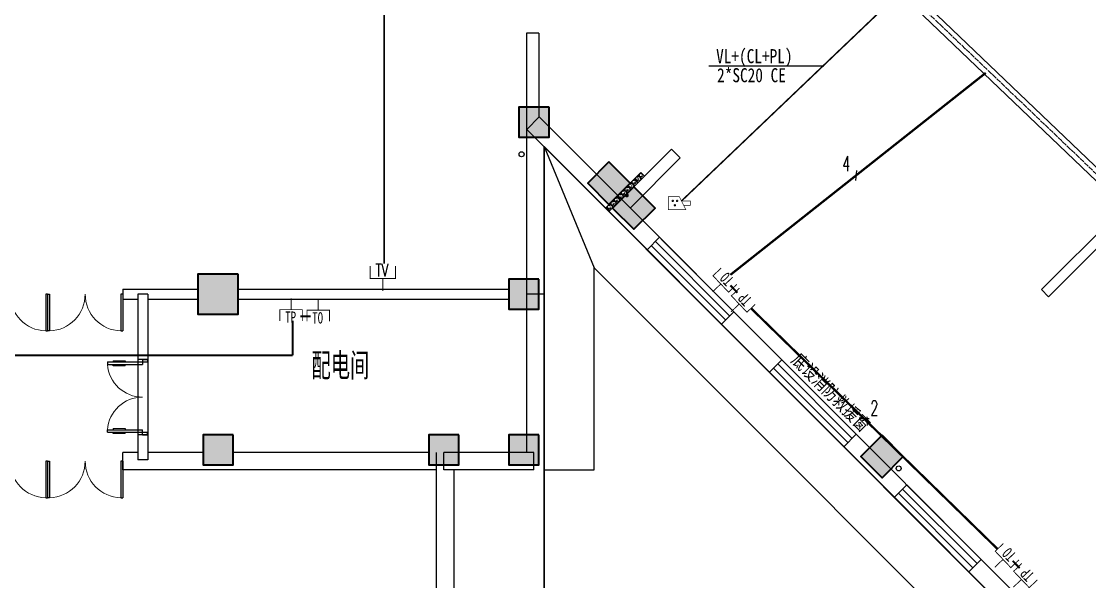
# Model space of a CAD drawing. Extents: x 815029915 to 815825525, y 579155098 to 579748855.
# Drawn here: x 815480068 to 815501371, y 579567274 to 579578434 of the extents above; entities that cross this region are included whole.
import ezdxf

# ---------------------------------------------------------------- set-up
doc = ezdxf.new("R2010")
doc.units = 0
doc.header["$LTSCALE"] = 100
doc.header["$MEASUREMENT"] = 0
for name, pattern in [('DASHDOT', [1, 0.5, -0.25, 0, -0.25]), ('DOTE', [2.42, 2, -0.2, 0.02, -0.2]), ('HIDDEN', [0.375, 0.25, -0.125])]:
    doc.linetypes.add(name, pattern=pattern)
for name, color, linetype in [('AXIS', 3, 'Continuous'), ('COLUMN', 9, 'Continuous'), ('DIM_LEAD', 3, 'Continuous'), ('DOOR_FIRE', 4, 'Continuous'), ('E-TEXT-PLAN-DER', 7, 'Continuous'), ('GROUND', 2, 'Continuous'), ('PUB_TEXT', 7, 'Continuous'), ('SPACE', 7, 'Continuous'), ('T-EQUP-CCTV', 7, 'Continuous'), ('T-EQUP-COMM', 7, 'Continuous'), ('T-EQUP-SERT', 7, 'Continuous'), ('WALL', 9, 'Continuous'), ('WINDOW', 4, 'Continuous'), ('zm', 1, 'Continuous'), ('电-弱电平面-线缆', 3, 'Continuous'), ('电-强电平面-标注', 3, 'Continuous'), ('电-强电平面-线缆', 3, 'Continuous'), ('电-桥架', 4, 'Continuous')]:
    doc.layers.add(name, color=color, linetype=linetype)
doc.layers.add('柱填充', color=9, linetype='Continuous', lineweight=18)
doc.layers.add('砼柱', color=2, linetype='Continuous', lineweight=35)
doc.styles.add('-宋体', font='', dxfattribs={"width": 0.8})
doc.styles.add('_TCH_DIM_T3', font='SIMPLEX', dxfattribs={"width": 0.705882, "bigfont": 'GBCBIG'})
doc.styles.add('_TCH_SPACE', font='SIMPLEX', dxfattribs={"height": 5, "bigfont": 'GBCBIG'})
doc.styles.add('ELEC-DIM', font='simplex.shx', dxfattribs={"width": 0.6, "bigfont": 'HZTXT.shx'})
doc.styles.add('IDQSTYLE', font='txt.shx', dxfattribs={"width": 0.7, "bigfont": 'hztxt.shx'})
doc.styles.add('宋体-TK', font='', dxfattribs={"width": 0.8})
doc.styles.get('-宋体').set_extended_font_data('SimSun')
doc.styles.get('宋体-TK').set_extended_font_data('SimSun')
doc.dimstyles.new('_TCH_ARCH-100', dxfattribs={"dimscale": 100, "dimtxt": 2.975, "dimasz": 1, "dimexe": 2.5, "dimexo": 3, "dimgap": 1, "dimtad": 1, "dimdec": 0, "dimzin": 0, "dimdsep": 46, "dimtxsty": '_TCH_DIM_T3', "dimblk": 'ARCHTICK', "dimcen": 0.09, "dimclrt": 7, "dimazin": 2, "dimtfac": 1, "dimtdec": 0, "dimtix": 1, "dimtmove": 2, "dimatfit": 3, "dimfxl": 0, "dimtolj": 1, "dimtzin": 0, "dimarcsym": 0})

# ---------------------------------------------------------------- blocks, each defined once
blk = doc.blocks.new('HC001133')
at = {"color": 0, "linetype": 'Continuous', "const_width": 0.2}
for points in [[(-1.25, 0.625), (-3.125, 0.625), (-3.125, -0.625), (-0.625, -0.625)], [(-1.875, 1.875), (3.125, 1.875), (3.125, -1.875), (0, -1.875), (-1.875, 1.875)]]:
    blk.add_lwpolyline(points, dxfattribs=at)
at = {"color": 0, "linetype": 'Continuous', "const_width": 0.3}
for points in [[(1.0625, 0.6, 1), (1.4375, 0.6, 1)], [(0.4375, -0.65, 1), (0.8125, -0.65, 1)], [(1.6875, -0.65, 1), (2.0625, -0.65, 1)]]:
    blk.add_lwpolyline(points, format="xyb", close=True, dxfattribs=at)
at = {"layer": 'E-TEXT-PLAN-DER', "color": 0, "style": 'IDQSTYLE', "width": 0.7}
blk.add_attdef('PSFHATT', (5.125, -1.875), '', height=2.5, dxfattribs=at)
blk = doc.blocks.new('HC000923')
at = {"color": 0, "linetype": 'Continuous', "const_width": 0.2}
for points in [[(-2.5, 5), (-2.5, 2.5), (2.5, 2.5), (2.5, 5)], [(0, 2.5), (0, 0)]]:
    blk.add_lwpolyline(points, dxfattribs=at)
at = {"color": 0, "style": 'IDQSTYLE', "width": 0.7}
blk.add_attdef('TP', (-1.28, 3.03), '', height=2.5, dxfattribs=at)
at = {"layer": 'E-TEXT-PLAN-DER', "color": 0, "style": 'IDQSTYLE', "width": 0.7}
blk.add_attdef('PSFHATT', (4.5, 0), '', height=2.5, dxfattribs=at)
blk = doc.blocks.new('HC001583')
at = {"color": 0, "linetype": 'Continuous', "const_width": 0.2}
for points in [[(-2.5, 5), (-2.5, 2.5), (2.5, 2.5), (2.5, 5)], [(0, 2.5), (0, 0)]]:
    blk.add_lwpolyline(points, dxfattribs=at)
at = {"color": 0, "style": 'IDQSTYLE', "width": 0.7}
blk.add_attdef('TO', (-1.32, 3.03), '', height=2.5, dxfattribs=at)
at = {"layer": 'E-TEXT-PLAN-DER', "color": 0, "style": 'IDQSTYLE', "width": 0.7}
blk.add_attdef('PSFHATT', (4.5, 0), '', height=2.5, dxfattribs=at)
blk = doc.blocks.new('HC001069')
at = {"color": 0, "linetype": 'Continuous', "const_width": 0.2}
for points in [[(-2.5, 5), (-2.5, 2.5), (2.5, 2.5), (2.5, 5)], [(0, 2.5), (0, 0)]]:
    blk.add_lwpolyline(points, dxfattribs=at)
at = {"color": 0, "style": 'IDQSTYLE', "width": 0.7}
blk.add_attdef('TV', (-1.48, 2.93), '', height=2.5, dxfattribs=at)
at = {"layer": 'E-TEXT-PLAN-DER', "color": 0, "style": 'IDQSTYLE', "width": 0.7}
blk.add_attdef('PSFHATT', (4.5, 0), '', height=2.5, dxfattribs=at)
blk = doc.blocks.new('$TCHSYS$WIN2D')
for p, q in [((-0.5, 0.5), (0.5, 0.5)), ((-0.5, 0.5), (-0.5, -0.5)), ((0.5, 0.5), (0.5, -0.5)), ((0.5, 0.167), (-0.5, 0.167)), ((0.5, -0.167), (-0.5, -0.167)), ((-0.5, -0.5), (0.5, -0.5))]:
    blk.add_line(p, q)
blk = doc.blocks.new('$DorLib2D$00000002')
for p, q in [((-0.5, 0), (-0.5, 0.4875)), ((-0.475, 0.4875), (-0.5, 0.4875)), ((-0.475, 0), (-0.475, 0.4875)), ((0.475, 0), (0.475, 0.4875)), ((0.475, 0.4875), (0.5, 0.4875)), ((0.5, 0), (0.5, 0.4875)), ((-0.5, 0), (-0.475, 0)), ((0.5, 0), (0.475, 0))]:
    blk.add_line(p, q)
at = {"lineweight": 13}
for centre, start, end in [((-0.4875, 0), 0, 88.53072), ((0.4875, 0), 91.46928, 180)]:
    blk.add_arc(centre, 0.4875, start, end, dxfattribs=at)
blk = doc.blocks.new('$DorLib2D$00000011')
for p, q in [((-0.467, 0.471), (-0.467, -0.062)), ((-0.467, 0.471), (-0.433, 0.471)), ((-0.433, 0.471), (-0.433, 0.004)), ((0.433, 0.471), (0.433, 0.004)), ((0.467, 0.471), (0.433, 0.471)), ((0.467, 0.471), (0.467, -0.062)), ((-0.483, 0.396), (-0.467, 0.396)), ((-0.417, 0.396), (-0.433, 0.396)), ((0.417, 0.396), (0.433, 0.396)), ((0.483, 0.396), (0.467, 0.396)), ((-0.483, 0.235), (-0.467, 0.235)), ((-0.417, 0.235), (-0.433, 0.235)), ((0.417, 0.235), (0.433, 0.235)), ((0.483, 0.235), (0.467, 0.235)), ((-0.5, 0.004), (-0.433, 0.004)), ((-0.5, 0.004), (-0.5, -0.062)), ((0.5, 0.004), (0.433, 0.004)), ((0.5, 0.004), (0.5, -0.062)), ((-0.5, -0.062), (-0.467, -0.062)), ((0.5, -0.062), (0.467, -0.062))]:
    blk.add_line(p, q)
at = {"lineweight": 13}
for p, q in [((-0.483, 0.396), (-0.483, 0.235)), ((-0.417, 0.396), (-0.417, 0.235)), ((0.417, 0.396), (0.417, 0.235)), ((0.483, 0.396), (0.483, 0.235))]:
    blk.add_line(p, q, dxfattribs=at)
for centre, start, end in [((-0.467, 0.004), 0, 85.904), ((0.467, 0.004), 94.096, 180)]:
    blk.add_arc(centre, 0.467, start, end, dxfattribs=at)
blk = doc.blocks.new('_ArchTick')
at = {"color": 0, "linetype": 'ByBlock', "const_width": 0.4}
blk.add_lwpolyline([(-0.5, -0.5), (0.5, 0.5)], dxfattribs=at)
blk = doc.blocks.new('*D413')
at = {"layer": 'AXIS', "color": 0, "lineweight": -2, "transparency": 16777216}
for p, q in [((815498008, 579597698), (815500306, 579599996)), ((815500129, 579599819), (815537606, 579562343)), ((815535485, 579560221), (815537783, 579562519))]:
    blk.add_line(p, q, dxfattribs=at)
at = {"layer": 'Defpoints', "color": 0, "transparency": 16777216}
for p in [(815497796, 579597486), (815537606, 579562343), (815535272, 579560009)]:
    blk.add_point(p, dxfattribs=at)
at = {"layer": 'AXIS', "color": 0, "lineweight": -2, "transparency": 16777216, "xscale": 100, "yscale": 100, "zscale": 100}
for p, rotation in [((815500129, 579599819), 135.0000000001822), ((815537606, 579562343), 315.0000000001822)]:
    blk.add_blockref('_ArchTick', p, dxfattribs=dict(at, rotation=rotation))
at = {"layer": 'AXIS', "color": 7, "transparency": 16777216, "insert": (815519044, 579581257), "char_height": 297.5, "attachment_point": 5, "rotation": 315, "style": '_TCH_DIM_T3'}
blk.add_mtext('\\A1;53000', dxfattribs=at)

msp = doc.modelspace()

# ---------------------------------------------------------------- hatches: boundary and pattern name
at = {"layer": 'DIM_LEAD'}
msp.add_hatch(color=256, dxfattribs=at).paths.add_polyline_path([(815492181.9, 579574967.4, 1), (815492101.9, 579574967.4, 1)], flags=17)
at = {"layer": '柱填充', "lineweight": 18}
for points in [[(815490590.6, 579576724.8), (815489990.6, 579576724.8), (815489990.6, 579576124.8), (815490590.6, 579576124.8)], [(815491786.3, 579575636.1), (815491362.1, 579575211.9), (815491786.3, 579574787.6), (815492210.6, 579575211.9)], [(815492281.3, 579575141.2), (815491857, 579574716.9), (815492281.3, 579574292.6), (815492705.6, 579574716.9)], [(815484390.6, 579573399.6), (815483590.6, 579573399.6), (815483590.6, 579572599.6), (815484390.6, 579572599.6)], [(815490390.6, 579573299.6), (815489790.6, 579573299.6), (815489790.6, 579572699.6), (815490390.6, 579572699.6)], [(815484290.6, 579570199.6), (815483690.6, 579570199.6), (815483690.6, 579569599.6), (815484290.6, 579569599.6)], [(815488790.6, 579570199.6), (815488190.6, 579570199.6), (815488190.6, 579569599.6), (815488790.6, 579569599.6)], [(815490390.6, 579570199.6), (815489790.6, 579570199.6), (815489790.6, 579569599.6), (815490390.6, 579569599.6)], [(815497231, 579570191.4), (815496806.8, 579569767.1), (815497231, 579569342.9), (815497655.3, 579569767.1)]]:
    msp.add_hatch(color=250, dxfattribs=at).paths.add_polyline_path(points)

# ---------------------------------------------------------------- linework, layer by layer
for p, q in [((815490490.6, 579565999.6), (815490490.6, 579575941)), ((815490490.6, 579575941), (815512079.4, 579554352.2)), ((815492421.8, 579575424), (815491714.7, 579574716.9)), ((815491785.4, 579574646.2), (815492492.5, 579575353.3)), ((815492492.5, 579575353.3), (815492421.8, 579575424)), ((815491714.7, 579574716.9), (815491785.4, 579574646.2)), ((815490490.6, 579569583.6), (815490490.6, 579565999.6))]:
    msp.add_line(p, q)
at = {"linetype": 'Continuous'}
for p, q in [((815492221, 579575223.2), (815492206.3, 579575179.2)), ((815492221, 579575223.2), (815492206.3, 579575179.2)), ((815492224.4, 579575226.6), (815492254.2, 579575196.8)), ((815492237.5, 579575227.7), (815492228.9, 579575227.7)), ((815492256.1, 579575218.2), (815492245.4, 579575221.8)), ((815492257.9, 579575229.9), (815492249.4, 579575229.9)), ((815492274.1, 579575264.3), (815492268.8, 579575262.5)), ((815492274.1, 579575264.3), (815492268.8, 579575262.5)), ((815492291.7, 579575293.9), (815492277, 579575249.9)), ((815492291.7, 579575293.9), (815492277, 579575249.9)), ((815492287.7, 579575225), (815492285.9, 579575219.7)), ((815492287.7, 579575225), (815492285.9, 579575219.7)), ((815492298.7, 579575271), (815492291.6, 579575263.9)), ((815492295.1, 579575297.3), (815492324.9, 579575267.5)), ((815492308.2, 579575298.4), (815492299.7, 579575298.4)), ((815492308.4, 579575268.3), (815492303.1, 579575266.6)), ((815492308.4, 579575268.3), (815492303.1, 579575266.6)), ((815492306.3, 579575235.7), (815492306.3, 579575227.2)), ((815492325.5, 579575283.1), (815492314.9, 579575286.6)), ((815492326.8, 579575288.9), (815492316.1, 579575292.5)), ((815492328.6, 579575300.7), (815492320.1, 579575300.7)), ((815492324.9, 579575267.5), (815492324.9, 579575267.5)), ((815492324.9, 579575267.5), (815492365.8, 579575226.6)), ((815492383.9, 579575274.6), (815492333.2, 579575257.7)), ((815492383.9, 579575274.6), (815492333.2, 579575257.7)), ((815492338.3, 579575276.9), (815492345.4, 579575283.9)), ((815492344.8, 579575335), (815492339.5, 579575333.2)), ((815492344.8, 579575335), (815492339.5, 579575333.2)), ((815492341.3, 579575235.5), (815492344.9, 579575224.8)), ((815492347.2, 579575236.7), (815492350.7, 579575226.1)), ((815492362.4, 579575364.6), (815492347.7, 579575320.6)), ((815492362.4, 579575364.6), (815492347.7, 579575320.6)), ((815492354.3, 579575261.5), (815492352.6, 579575256.1)), ((815492354.3, 579575261.5), (815492352.6, 579575256.1)), ((815492356, 579575259.1), (815492363.1, 579575266.2)), ((815492358.4, 579575295.8), (815492356.6, 579575290.4)), ((815492358.4, 579575295.8), (815492356.6, 579575290.4)), ((815492369.4, 579575341.7), (815492362.3, 579575334.6)), ((815492364.6, 579575229.8), (815492362.4, 579575223.2)), ((815492364.6, 579575229.8), (815492362.4, 579575223.2)), ((815492365.8, 579575368), (815492395.6, 579575338.2)), ((815492378.9, 579575369.1), (815492370.4, 579575369.1)), ((815492379.1, 579575339), (815492373.8, 579575337.3)), ((815492379.1, 579575339), (815492373.8, 579575337.3)), ((815492374.7, 579575286), (815492374.7, 579575277.5)), ((815492377, 579575306.4), (815492377, 579575297.9)), ((815492396.2, 579575353.8), (815492385.6, 579575357.4)), ((815492397.5, 579575359.6), (815492386.9, 579575363.2)), ((815492399.3, 579575371.4), (815492390.8, 579575371.4)), ((815492395.6, 579575338.2), (815492395.6, 579575338.2)), ((815492395.6, 579575338.2), (815492436.5, 579575297.3)), ((815492454.6, 579575345.3), (815492404, 579575328.4)), ((815492454.6, 579575345.3), (815492404, 579575328.4)), ((815492409, 579575347.6), (815492416.1, 579575354.7)), ((815492415.5, 579575405.7), (815492410.2, 579575403.9)), ((815492415.5, 579575405.7), (815492410.2, 579575403.9)), ((815492412.1, 579575306.2), (815492415.6, 579575295.5)), ((815492420.9, 579575290.2), (815492413.8, 579575283.1)), ((815492417.9, 579575307.4), (815492421.4, 579575296.8)), ((815492427.5, 579575418.3), (815492418.5, 579575391.3)), ((815492427.5, 579575418.3), (815492418.5, 579575391.3)), ((815492425, 579575332.2), (815492423.3, 579575326.8)), ((815492425, 579575332.2), (815492423.3, 579575326.8)), ((815492426.7, 579575329.8), (815492433.8, 579575336.9)), ((815492429.1, 579575366.5), (815492427.3, 579575361.1)), ((815492429.1, 579575366.5), (815492427.3, 579575361.1)), ((815492436.7, 579575409.1), (815492433, 579575405.3)), ((815492435.3, 579575300.6), (815492433.1, 579575293.9)), ((815492435.3, 579575300.6), (815492433.1, 579575293.9)), ((815492445.4, 579575356.7), (815492445.4, 579575348.2)), ((815492447.7, 579575377.2), (815492447.7, 579575368.6)), ((815492488.3, 579575357.6), (815492484.5, 579575353.8)), ((815492008.9, 579575011), (815491994.2, 579574967)), ((815492008.9, 579575011), (815491994.2, 579574967)), ((815492012.3, 579575014.5), (815492042, 579574984.7)), ((815492025.3, 579575015.5), (815492016.8, 579575015.5)), ((815492043.9, 579575006.1), (815492033.3, 579575009.6)), ((815492045.8, 579575017.8), (815492037.3, 579575017.8)), ((815492062, 579575052.1), (815492056.7, 579575050.4)), ((815492062, 579575052.1), (815492056.7, 579575050.4)), ((815492079.6, 579575081.8), (815492064.9, 579575037.7)), ((815492079.6, 579575081.8), (815492064.9, 579575037.7)), ((815492075.5, 579575012.9), (815492073.8, 579575007.6)), ((815492075.5, 579575012.9), (815492073.8, 579575007.6)), ((815492086.5, 579575058.9), (815492079.4, 579575051.8)), ((815492083, 579575085.2), (815492112.8, 579575055.4)), ((815492096.1, 579575086.2), (815492087.5, 579575086.2)), ((815492096.3, 579575056.2), (815492091, 579575054.4)), ((815492096.3, 579575056.2), (815492091, 579575054.4)), ((815492094.1, 579575023.6), (815492094.1, 579575015.1)), ((815492113.4, 579575071), (815492102.7, 579575074.5)), ((815492114.7, 579575076.8), (815492104, 579575080.3)), ((815492116.5, 579575088.5), (815492108, 579575088.5)), ((815492112.8, 579575055.4), (815492112.8, 579575055.4)), ((815492112.8, 579575055.4), (815492153.7, 579575014.5)), ((815492171.8, 579575062.5), (815492121.1, 579575045.6)), ((815492171.8, 579575062.5), (815492121.1, 579575045.6)), ((815492126.1, 579575064.7), (815492133.2, 579575071.8)), ((815492132.7, 579575122.8), (815492127.4, 579575121.1)), ((815492132.7, 579575122.8), (815492127.4, 579575121.1)), ((815492129.2, 579575023.3), (815492132.8, 579575012.7)), ((815492135, 579575024.6), (815492138.6, 579575014)), ((815492150.3, 579575152.5), (815492135.6, 579575108.5)), ((815492150.3, 579575152.5), (815492135.6, 579575108.5)), ((815492142.2, 579575049.3), (815492140.4, 579575044)), ((815492142.2, 579575049.3), (815492140.4, 579575044)), ((815492143.9, 579575047), (815492151, 579575054.1)), ((815492146.3, 579575083.6), (815492144.5, 579575078.3)), ((815492146.3, 579575083.6), (815492144.5, 579575078.3)), ((815492157.2, 579575129.6), (815492150.1, 579575122.5)), ((815492152.5, 579575017.7), (815492150.3, 579575011)), ((815492152.5, 579575017.7), (815492150.3, 579575011)), ((815492153.7, 579575155.9), (815492183.5, 579575126.1)), ((815492166.8, 579575157), (815492158.2, 579575157)), ((815492167, 579575126.9), (815492161.7, 579575125.1)), ((815492167, 579575126.9), (815492161.7, 579575125.1)), ((815492162.6, 579575073.9), (815492162.6, 579575065.3)), ((815492164.9, 579575094.3), (815492164.9, 579575085.8)), ((815492184.1, 579575141.7), (815492173.5, 579575145.2)), ((815492185.4, 579575147.5), (815492174.7, 579575151.1)), ((815492187.2, 579575159.2), (815492178.7, 579575159.2)), ((815492183.5, 579575126.1), (815492183.5, 579575126.1)), ((815492183.5, 579575126.1), (815492224.4, 579575085.2)), ((815492242.5, 579575133.2), (815492191.8, 579575116.3)), ((815492242.5, 579575133.2), (815492191.8, 579575116.3)), ((815492196.9, 579575135.4), (815492204, 579575142.5)), ((815492203.4, 579575193.6), (815492198.1, 579575191.8)), ((815492203.4, 579575193.6), (815492198.1, 579575191.8)), ((815492199.9, 579575094), (815492203.5, 579575083.4)), ((815492208.8, 579575078.1), (815492201.7, 579575071)), ((815492205.8, 579575095.3), (815492209.3, 579575084.7)), ((815492212.9, 579575120), (815492211.1, 579575114.7)), ((815492212.9, 579575120), (815492211.1, 579575114.7)), ((815492214.6, 579575117.7), (815492221.7, 579575124.8)), ((815492217, 579575154.3), (815492215.2, 579575149)), ((815492217, 579575154.3), (815492215.2, 579575149)), ((815492227.9, 579575200.3), (815492220.9, 579575193.2)), ((815492223.2, 579575088.4), (815492221, 579575081.8)), ((815492223.2, 579575088.4), (815492221, 579575081.8)), ((815492237.7, 579575197.6), (815492232.4, 579575195.8)), ((815492237.7, 579575197.6), (815492232.4, 579575195.8)), ((815492233.3, 579575144.6), (815492233.3, 579575136)), ((815492235.6, 579575165), (815492235.6, 579575156.5)), ((815492254.8, 579575212.4), (815492244.2, 579575215.9)), ((815492254.2, 579575196.8), (815492254.2, 579575196.8)), ((815492254.2, 579575196.8), (815492295.1, 579575155.9)), ((815492313.2, 579575203.9), (815492262.5, 579575187)), ((815492313.2, 579575203.9), (815492262.5, 579575187)), ((815492267.6, 579575206.1), (815492274.7, 579575213.2)), ((815492270.6, 579575164.8), (815492274.2, 579575154.1)), ((815492279.5, 579575148.8), (815492272.4, 579575141.7)), ((815492276.5, 579575166), (815492280, 579575155.4)), ((815492283.6, 579575190.7), (815492281.8, 579575185.4)), ((815492283.6, 579575190.7), (815492281.8, 579575185.4)), ((815492285.3, 579575188.4), (815492292.4, 579575195.5)), ((815492293.9, 579575159.1), (815492291.7, 579575152.5)), ((815492293.9, 579575159.1), (815492291.7, 579575152.5)), ((815492304, 579575215.3), (815492304, 579575206.8)), ((815492350.2, 579575219.5), (815492343.1, 579575212.4)), ((815491796.7, 579574798.9), (815491782.1, 579574754.9)), ((815491796.7, 579574798.9), (815491782.1, 579574754.9)), ((815491800.1, 579574802.3), (815491829.9, 579574772.5)), ((815491813.2, 579574803.4), (815491804.7, 579574803.4)), ((815491831.8, 579574794), (815491821.2, 579574797.5)), ((815491833.7, 579574805.7), (815491825.1, 579574805.7)), ((815491849.9, 579574840), (815491844.5, 579574838.2)), ((815491849.9, 579574840), (815491844.5, 579574838.2)), ((815491867.4, 579574869.6), (815491852.8, 579574825.6)), ((815491867.4, 579574869.6), (815491852.8, 579574825.6)), ((815491863.4, 579574800.8), (815491861.6, 579574795.5)), ((815491863.4, 579574800.8), (815491861.6, 579574795.5)), ((815491874.4, 579574846.8), (815491867.3, 579574839.7)), ((815491870.8, 579574873), (815491900.6, 579574843.3)), ((815491883.9, 579574874.1), (815491875.4, 579574874.1)), ((815491884.2, 579574844.1), (815491878.8, 579574842.3)), ((815491884.2, 579574844.1), (815491878.8, 579574842.3)), ((815491882, 579574811.5), (815491882, 579574802.9)), ((815491901.3, 579574858.8), (815491890.6, 579574862.4)), ((815491902.5, 579574864.7), (815491891.9, 579574868.2)), ((815491904.4, 579574876.4), (815491895.8, 579574876.4)), ((815491900.6, 579574843.3), (815491900.7, 579574843.2)), ((815491900.7, 579574843.2), (815491941.6, 579574802.3)), ((815491959.7, 579574850.3), (815491909, 579574833.4)), ((815491959.7, 579574850.3), (815491909, 579574833.4)), ((815491914, 579574852.6), (815491921.1, 579574859.7)), ((815491920.6, 579574910.7), (815491915.2, 579574908.9)), ((815491920.6, 579574910.7), (815491915.2, 579574908.9)), ((815491917.1, 579574811.2), (815491920.6, 579574800.6)), ((815491922.9, 579574812.5), (815491926.5, 579574801.8)), ((815491938.1, 579574940.3), (815491923.5, 579574896.3)), ((815491938.1, 579574940.3), (815491923.5, 579574896.3)), ((815491930.1, 579574837.2), (815491928.3, 579574831.9)), ((815491930.1, 579574837.2), (815491928.3, 579574831.9)), ((815491931.8, 579574834.9), (815491938.8, 579574841.9)), ((815491934.1, 579574871.5), (815491932.3, 579574866.2)), ((815491934.1, 579574871.5), (815491932.3, 579574866.2)), ((815491945.1, 579574917.5), (815491938, 579574910.4)), ((815491940.4, 579574805.6), (815491938.1, 579574798.9)), ((815491940.4, 579574805.6), (815491938.1, 579574798.9)), ((815491941.6, 579574943.7), (815491971.3, 579574914)), ((815491954.6, 579574944.8), (815491946.1, 579574944.8)), ((815491954.9, 579574914.8), (815491949.5, 579574913)), ((815491954.9, 579574914.8), (815491949.5, 579574913)), ((815491950.4, 579574861.7), (815491950.4, 579574853.2)), ((815491952.7, 579574882.2), (815491952.7, 579574873.6)), ((815491972, 579574929.5), (815491961.3, 579574933.1)), ((815491973.2, 579574935.4), (815491962.6, 579574938.9)), ((815491975.1, 579574947.1), (815491966.5, 579574947.1)), ((815491971.3, 579574914), (815491971.4, 579574913.9)), ((815491971.4, 579574913.9), (815492012.3, 579574873)), ((815492030.4, 579574921), (815491979.7, 579574904.1)), ((815492030.4, 579574921), (815491979.7, 579574904.1)), ((815491984.7, 579574923.3), (815491991.8, 579574930.4)), ((815491991.3, 579574981.4), (815491986, 579574979.7)), ((815491991.3, 579574981.4), (815491986, 579574979.7)), ((815491987.8, 579574881.9), (815491991.3, 579574871.3)), ((815491996.6, 579574865.9), (815491989.5, 579574858.8)), ((815491993.6, 579574883.2), (815491997.2, 579574872.5)), ((815492000.8, 579574907.9), (815491999, 579574902.6)), ((815492000.8, 579574907.9), (815491999, 579574902.6)), ((815492002.5, 579574905.6), (815492009.6, 579574912.7)), ((815492004.8, 579574942.2), (815492003.1, 579574936.9)), ((815492004.8, 579574942.2), (815492003.1, 579574936.9)), ((815492015.8, 579574988.2), (815492008.7, 579574981.1)), ((815492011.1, 579574876.3), (815492008.9, 579574869.6)), ((815492011.1, 579574876.3), (815492008.9, 579574869.6)), ((815492025.6, 579574985.5), (815492020.3, 579574983.7)), ((815492025.6, 579574985.5), (815492020.3, 579574983.7)), ((815492021.2, 579574932.5), (815492021.2, 579574923.9)), ((815492023.4, 579574952.9), (815492023.4, 579574944.4)), ((815492042.7, 579575000.3), (815492032, 579575003.8)), ((815492042, 579574984.7), (815492042.1, 579574984.6)), ((815492042.1, 579574984.6), (815492083, 579574943.7)), ((815492101.1, 579574991.7), (815492050.4, 579574974.8)), ((815492101.1, 579574991.7), (815492050.4, 579574974.8)), ((815492055.4, 579574994), (815492062.5, 579575001.1)), ((815492058.5, 579574952.6), (815492062, 579574942)), ((815492067.3, 579574936.7), (815492060.2, 579574929.6)), ((815492064.3, 579574953.9), (815492067.9, 579574943.2)), ((815492071.5, 579574978.6), (815492069.7, 579574973.3)), ((815492071.5, 579574978.6), (815492069.7, 579574973.3)), ((815492073.2, 579574976.3), (815492080.3, 579574983.4)), ((815492081.8, 579574947), (815492079.6, 579574940.3)), ((815492081.8, 579574947), (815492079.6, 579574940.3)), ((815492091.9, 579575003.2), (815492091.9, 579574994.6)), ((815492138.1, 579575007.4), (815492131, 579575000.3)), ((815491726, 579574728.2), (815491720.4, 579574711.2)), ((815491726, 579574728.2), (815491720.4, 579574711.2)), ((815491729.4, 579574731.6), (815491759.2, 579574701.8)), ((815491733, 579574705.3), (815491729.6, 579574702)), ((815491742.5, 579574732.7), (815491734, 579574732.7)), ((815491742.7, 579574702.6), (815491737.4, 579574700.9)), ((815491742.7, 579574702.6), (815491737.4, 579574700.9)), ((815491759.8, 579574717.4), (815491749.2, 579574721)), ((815491761.1, 579574723.2), (815491750.5, 579574726.8)), ((815491762.9, 579574735), (815491754.4, 579574735)), ((815491759.2, 579574701.8), (815491759.2, 579574701.8)), ((815491759.2, 579574701.8), (815491800.1, 579574660.9)), ((815491818.3, 579574708.9), (815491767.6, 579574692)), ((815491818.3, 579574708.9), (815491767.6, 579574692)), ((815491772.6, 579574711.2), (815491779.7, 579574718.3)), ((815491779.1, 579574769.3), (815491773.8, 579574767.5)), ((815491779.1, 579574769.3), (815491773.8, 579574767.5)), ((815491775.7, 579574669.8), (815491779.2, 579574659.1)), ((815491784.5, 579574653.8), (815491781.1, 579574650.5)), ((815491781.5, 579574671), (815491785, 579574660.4)), ((815491788.6, 579574695.8), (815491786.9, 579574690.4)), ((815491788.6, 579574695.8), (815491786.9, 579574690.4)), ((815491790.3, 579574693.4), (815491797.4, 579574700.5)), ((815491792.7, 579574730.1), (815491790.9, 579574724.7)), ((815491792.7, 579574730.1), (815491790.9, 579574724.7)), ((815491803.7, 579574776), (815491796.6, 579574769)), ((815491799, 579574664.2), (815491796.7, 579574657.5)), ((815491799, 579574664.2), (815491796.7, 579574657.5)), ((815491813.4, 579574773.4), (815491808.1, 579574771.6)), ((815491813.4, 579574773.4), (815491808.1, 579574771.6)), ((815491809, 579574720.3), (815491809, 579574711.8)), ((815491811.3, 579574740.8), (815491811.3, 579574732.2)), ((815491830.6, 579574788.1), (815491819.9, 579574791.7)), ((815491829.9, 579574772.5), (815491829.9, 579574772.5)), ((815491829.9, 579574772.5), (815491870.8, 579574731.6)), ((815491889, 579574779.6), (815491838.3, 579574762.7)), ((815491889, 579574779.6), (815491838.3, 579574762.7)), ((815491843.3, 579574781.9), (815491850.4, 579574789)), ((815491846.4, 579574740.5), (815491849.9, 579574729.9)), ((815491855.2, 579574724.5), (815491848.1, 579574717.4)), ((815491852.2, 579574741.8), (815491855.7, 579574731.1)), ((815491859.3, 579574766.5), (815491857.6, 579574761.2)), ((815491859.3, 579574766.5), (815491857.6, 579574761.2)), ((815491861, 579574764.1), (815491868.1, 579574771.2)), ((815491869.7, 579574734.9), (815491867.4, 579574728.2)), ((815491869.7, 579574734.9), (815491867.4, 579574728.2)), ((815491879.7, 579574791), (815491879.7, 579574782.5)), ((815491925.9, 579574795.2), (815491918.8, 579574788.1))]:
    msp.add_line(p, q, dxfattribs=at)
for centre in [(815490044.4, 579575787.7), (815497563.2, 579569529.3)]:
    msp.add_circle(centre, 50)
at = {"layer": 'COLUMN'}
for points in [[(815489990.6, 579576124.8), (815490590.6, 579576124.8), (815490590.6, 579576724.8), (815489990.6, 579576724.8)], [(815491786.3, 579574787.6), (815492210.6, 579575211.9), (815491786.3, 579575636.1), (815491362.1, 579575211.9)], [(815492281.3, 579574292.6), (815492705.6, 579574716.9), (815492281.3, 579575141.2), (815491857, 579574716.9)], [(815483590.6, 579572599.6), (815484390.6, 579572599.6), (815484390.6, 579573399.6), (815483590.6, 579573399.6)], [(815489790.6, 579572699.6), (815490390.6, 579572699.6), (815490390.6, 579573299.6), (815489790.6, 579573299.6)], [(815483690.6, 579569599.6), (815484290.6, 579569599.6), (815484290.6, 579570199.6), (815483690.6, 579570199.6)], [(815488190.6, 579569599.6), (815488790.6, 579569599.6), (815488790.6, 579570199.6), (815488190.6, 579570199.6)], [(815489790.6, 579569599.6), (815490390.6, 579569599.6), (815490390.6, 579570199.6), (815489790.6, 579570199.6)], [(815497231, 579569342.9), (815497655.3, 579569767.1), (815497231, 579570191.4), (815496806.8, 579569767.1)]]:
    msp.add_lwpolyline(points, close=True, dxfattribs=at)
at = {"layer": 'DOOR_FIRE'}
for p, q in [((815482390.6, 579571699.6), (815482390.6, 579570199.6)), ((815482590.6, 579571699.6), (815482590.6, 579570199.6))]:
    msp.add_line(p, q, dxfattribs=at)
at = {"layer": 'GROUND'}
for p, q in [((815490490.6, 579575941), (815491490.6, 579573526.8)), ((815490490.6, 579569499.6), (815491490.6, 579569499.6))]:
    msp.add_line(p, q, dxfattribs=at)
for points in [[(815490490.6, 579569499.6), (815490490.6, 579575941), (815512079.4, 579554352.2)], [(815491490.6, 579569499.6), (815491490.6, 579573526.8), (815510665.2, 579554352.2)]]:
    msp.add_lwpolyline(points, dxfattribs=at)
at = {"layer": 'WALL'}
for p, q in [((815490140.6, 579578199.6), (815490140.6, 579576423.9)), ((815490390.6, 579578199.6), (815490390.6, 579576536)), ((815490140.6, 579576786), (815490140.6, 579572999.6)), ((815490149.2, 579576282.4), (815490396.7, 579576529.9)), ((815505044.1, 579561882.5), (815490396.7, 579576529.9)), ((815504796.6, 579561635), (815490149.2, 579576282.4)), ((815490490.6, 579575941), (815490490.6, 579572999.6)), ((815493030.6, 579575891.4), (815492032.9, 579574893.7)), ((815493207.4, 579575714.6), (815492209.7, 579574716.9)), ((815503063.8, 579575742.2), (815500412.1, 579573090.6)), ((815503205.2, 579575600.8), (815500553.6, 579572949.1)), ((815482090.6, 579573099.6), (815482590.6, 579573099.6)), ((815482490.6, 579573099.6), (815483590.6, 579573099.6)), ((815484390.6, 579573099.6), (815489790.6, 579573099.6)), ((815482090.6, 579572899.6), (815482390.6, 579572899.6)), ((815482390.6, 579572999.6), (815482390.6, 579571699.6)), ((815482590.6, 579572999.6), (815482390.6, 579572999.6)), ((815482590.6, 579572999.6), (815482590.6, 579571699.6)), ((815482590.6, 579572899.6), (815483590.6, 579572899.6)), ((815484390.6, 579572899.6), (815489790.6, 579572899.6)), ((815490140.6, 579572999.6), (815490140.6, 579569849.6)), ((815490490.6, 579572999.6), (815490140.6, 579572999.6)), ((815490490.6, 579572999.6), (815490490.6, 579569499.6)), ((815500553.6, 579572949.1), (815500412.1, 579573090.6)), ((815482390.6, 579570199.6), (815482390.6, 579569699.6)), ((815482590.6, 579570199.6), (815482590.6, 579569699.6)), ((815482390.6, 579569849.6), (815482090.6, 579569849.6)), ((815482590.6, 579569699.6), (815482390.6, 579569699.6)), ((815483690.6, 579569849.6), (815482590.6, 579569849.6)), ((815488190.6, 579569849.6), (815484290.6, 579569849.6)), ((815488340.6, 579569849.6), (815488340.6, 579565999.6)), ((815490290.6, 579569849.6), (815488490.6, 579569849.6)), ((815488490.6, 579569499.6), (815488490.6, 579569849.6)), ((815490290.6, 579569499.6), (815490290.6, 579569849.6)), ((815482590.6, 579569499.6), (815482090.6, 579569499.6)), ((815488340.6, 579569499.6), (815482490.6, 579569499.6)), ((815490290.6, 579569499.6), (815488490.6, 579569499.6)), ((815488690.6, 579569499.6), (815488690.6, 579565999.6))]:
    msp.add_line(p, q, dxfattribs=at)
for points in [[(815490390.6, 579578199.6), (815490140.6, 579578199.6)], [(815493207.4, 579575714.6), (815493030.6, 579575891.4)], [(815482090.6, 579573099.6), (815482090.6, 579572899.6)], [(815482590.6, 579571699.6), (815482390.6, 579571699.6)], [(815482590.6, 579570199.6), (815482390.6, 579570199.6)], [(815482090.6, 579569499.6), (815482090.6, 579569849.6)]]:
    msp.add_lwpolyline(points, dxfattribs=at)
at = {"layer": 'zm'}
msp.add_line((815493779.1, 579577546), (815496067.5, 579577546), dxfattribs=at)
at = {"layer": 'zm', "color": 1, "const_width": 40.5}
for points in [[(815494348.6, 579573028.2), (815494207.4, 579573176.5)], [(815485632.7, 579572561.5), (815485837.5, 579572561.5)], [(815499977, 579567541.6), (815499835.8, 579567689.9)]]:
    msp.add_lwpolyline(points, dxfattribs=at)
at = {"layer": '电-弱电平面-线缆', "color": 171, "linetype": 'DASHDOT', "const_width": 30}
msp.add_lwpolyline([(815487304.7, 579573608.1), (815487304.7, 579582328.1)], dxfattribs=at)
at = {"layer": '电-强电平面-标注', "color": 1}
for p, q in [((815496723.4, 579575463.3), (815496700.1, 579575264.7)), ((815496977.6, 579570517), (815496777.6, 579570514.6))]:
    msp.add_line(p, q, dxfattribs=at)
at = {"layer": '电-强电平面-线缆', "color": 1, "linetype": 'HIDDEN', "const_width": 30}
msp.add_lwpolyline([(815493232.3, 579574856.8), (815497582.4, 579579002.7)], dxfattribs=at)
at = {"layer": '电-强电平面-线缆', "color": 1, "linetype": 'Continuous', "const_width": 45}
for points in [[(815494207.7, 579573385.9), (815499300.1, 579577408.6)], [(815494619.6, 579572718.6), (815499535, 579567923.3)], [(815485478.2, 579571782.6), (815485478.2, 579572472.4)], [(815469467.2, 579571782.6), (815485478.2, 579571782.6)]]:
    msp.add_lwpolyline(points, dxfattribs=at)
at = {"layer": '电-桥架', "color": 5, "linetype": 'DOTE', "ltscale": 0.5}
msp.add_line((815525758.1, 579552237.1), (815494071.1, 579582493.8), dxfattribs=at)
at = {"layer": '电-桥架', "ltscale": 0.5}
msp.add_lwpolyline([(815494141.8, 579582564.5), (815525828.8, 579552307.8), (815525687.4, 579552166.3), (815494000.4, 579582423)], close=True, dxfattribs=at)
at = {"layer": '砼柱', "color": 3, "lineweight": 35}
for points in [[(815490590.6, 579576724.8), (815489990.6, 579576724.8), (815489990.6, 579576124.8), (815490590.6, 579576124.8)], [(815491786.3, 579575636.1), (815491362.1, 579575211.9), (815491786.3, 579574787.6), (815492210.6, 579575211.9)], [(815492281.3, 579575141.2), (815491857, 579574716.9), (815492281.3, 579574292.6), (815492705.6, 579574716.9)], [(815484390.6, 579573399.6), (815483590.6, 579573399.6), (815483590.6, 579572599.6), (815484390.6, 579572599.6)], [(815490390.6, 579573299.6), (815489790.6, 579573299.6), (815489790.6, 579572699.6), (815490390.6, 579572699.6)], [(815484290.6, 579570199.6), (815483690.6, 579570199.6), (815483690.6, 579569599.6), (815484290.6, 579569599.6)], [(815488790.6, 579570199.6), (815488190.6, 579570199.6), (815488190.6, 579569599.6), (815488790.6, 579569599.6)], [(815490390.6, 579570199.6), (815489790.6, 579570199.6), (815489790.6, 579569599.6), (815490390.6, 579569599.6)], [(815497231, 579570191.4), (815496806.8, 579569767.1), (815497231, 579569342.9), (815497655.3, 579569767.1)]]:
    msp.add_lwpolyline(points, close=True, dxfattribs=at)

# ---------------------------------------------------------------- block references
at = {"layer": 'DOOR_FIRE', "xscale": -1500, "yscale": -1500, "zscale": 1500, "rotation": 270.0000000000008}
msp.add_blockref('$DorLib2D$00000011', (815482490.6, 579570949.6), dxfattribs=at)
at = {"layer": 'T-EQUP-CCTV', "color": 142, "ltscale": 30}
ref = msp.add_blockref('HC001069', (815487276.2, 579573061.8), dxfattribs=dict(at, xscale=100, yscale=100, zscale=100))
ref.add_attrib('TV', 'TV', (815487128, 579573354.8), dxfattribs={"color": 0, "height": 250, "style": '_TCH_SPACE', "width": 0.7})
at = {"layer": 'T-EQUP-COMM', "color": 4}
ref = msp.add_blockref('HC001583', (815493853, 579573048), dxfattribs=dict(at, xscale=-90.00000000000001, yscale=90.00000000000001, zscale=90, rotation=313.5975761419014))
ref.add_attrib('TO', 'TO', (815494290.5, 579573300.6), dxfattribs={"color": 0, "height": 225, "rotation": 133.59758, "style": '-宋体', "width": 0.7})
ref = msp.add_blockref('HC000923', (815494220.1, 579572648.8), dxfattribs=dict(at, xscale=-90.00000000000001, yscale=90.00000000000001, zscale=90, rotation=313.5975761419014))
ref.add_attrib('TP', 'TP', (815494651.3, 579572900.6), dxfattribs={"color": 0, "height": 225, "rotation": 133.59758, "style": '-宋体', "width": 0.7})
ref = msp.add_blockref('HC000923', (815485446.6, 579572916.3), dxfattribs=dict(at, xscale=-90, yscale=90, zscale=90, rotation=180))
ref.add_attrib('TP', 'TP', (815485331.6, 579572430.3), dxfattribs={"color": 0, "height": 225, "style": '-宋体', "width": 0.7})
ref = msp.add_blockref('HC001583', (815485988.9, 579572906.8), dxfattribs=dict(at, xscale=-90, yscale=90, zscale=90, rotation=180))
ref.add_attrib('TO', 'TO', (815485870.1, 579572415.8), dxfattribs={"color": 0, "height": 225, "style": '-宋体', "width": 0.7})
ref = msp.add_blockref('HC001583', (815499481.3, 579567561.5), dxfattribs=dict(at, xscale=-90.00000000000001, yscale=90.00000000000001, zscale=90, rotation=313.5975761419014))
ref.add_attrib('TO', 'TO', (815499918.8, 579567814.1), dxfattribs={"color": 0, "height": 225, "rotation": 133.59758, "style": '-宋体', "width": 0.7})
ref = msp.add_blockref('HC000923', (815499848.4, 579567162.2), dxfattribs=dict(at, xscale=-90.00000000000001, yscale=90.00000000000001, zscale=90, rotation=313.5975761419014))
ref.add_attrib('TP', 'TP', (815500279.7, 579567414.1), dxfattribs={"color": 0, "height": 225, "rotation": 133.59758, "style": '-宋体', "width": 0.7})
at = {"layer": 'T-EQUP-SERT', "color": 4, "xscale": 70, "yscale": 70, "zscale": 70, "rotation": 180}
msp.add_blockref('HC001133', (815493188.6, 579574813.1), dxfattribs=at)
at = {"layer": 'WINDOW'}
for name, p, xscale, yscale, zscale, rotation in [('$TCHSYS$WIN2D', (815493412.4, 579573266.6), -2100, -350, 2100, 134.9999999993811), ('$TCHSYS$WIN2D', (815495851.5, 579570827.6), -2100, -350, 2100, 134.9999999993811), ('$DorLib2D$00000002', (815479840.6, 579569674.6), -1500, 1500, 1500, 180), ('$DorLib2D$00000002', (815481340.6, 579569674.6), -1500, 1500, 1500, 180), ('$TCHSYS$WIN2D', (815498343.8, 579568335.3), -2100, -350, 2100, 134.9999999993811)]:
    msp.add_blockref(name, p, dxfattribs=dict(at, xscale=xscale, yscale=yscale, zscale=zscale, rotation=rotation))
at = {"layer": 'WINDOW', "xscale": 1500, "yscale": -1500, "zscale": 1500}
for p in [(815479840.6, 579572999.6), (815481340.6, 579572999.6)]:
    msp.add_blockref('$DorLib2D$00000002', p, dxfattribs=at)

# ---------------------------------------------------------------- texts
at = {"layer": 'PUB_TEXT', "style": '宋体-TK', "width": 0.8}
msp.add_text('底设消防救援窗', height=264.35, rotation=315, dxfattribs=at).set_placement((815495407.3, 579571664.8))
at = {"layer": 'SPACE', "style": '_TCH_SPACE'}
msp.add_text('配电间', height=533.33, dxfattribs=at).set_placement((815485854.5, 579571299.6))
at = {"layer": 'zm', "color": 1, "style": '-宋体', "width": 0.8}
for s, p in [('VL+(CL+PL)', (815493922.7, 579577602.1, 600)), ('2*SC20 CE', (815493942, 579577222.2, 600))]:
    msp.add_text(s, height=280, dxfattribs=at).set_placement(p)
at = {"layer": '电-强电平面-标注', "color": 1, "style": 'ELEC-DIM', "width": 0.6}
for s, p in [('4', (815496440.1, 579575449.4)), ('2', (815497001.4, 579570580.5))]:
    msp.add_text(s, height=300, dxfattribs=at).set_placement(p)

# ---------------------------------------------------------------- dimensions: what is measured, and where the dimension line sits
at = {"layer": 'AXIS'}
dim = msp.add_aligned_dim(p1=(815497795.8, 579597485.7), p2=(815535272.5, 579560009.1), distance=3300, dimstyle='_TCH_ARCH-100', dxfattribs=at)
dim.commit()
dim.dimension.update_dxf_attribs({"geometry": '*D413', "text_midpoint": (815519043.5, 579581256.7)})

doc.saveas('drawing.dxf')
